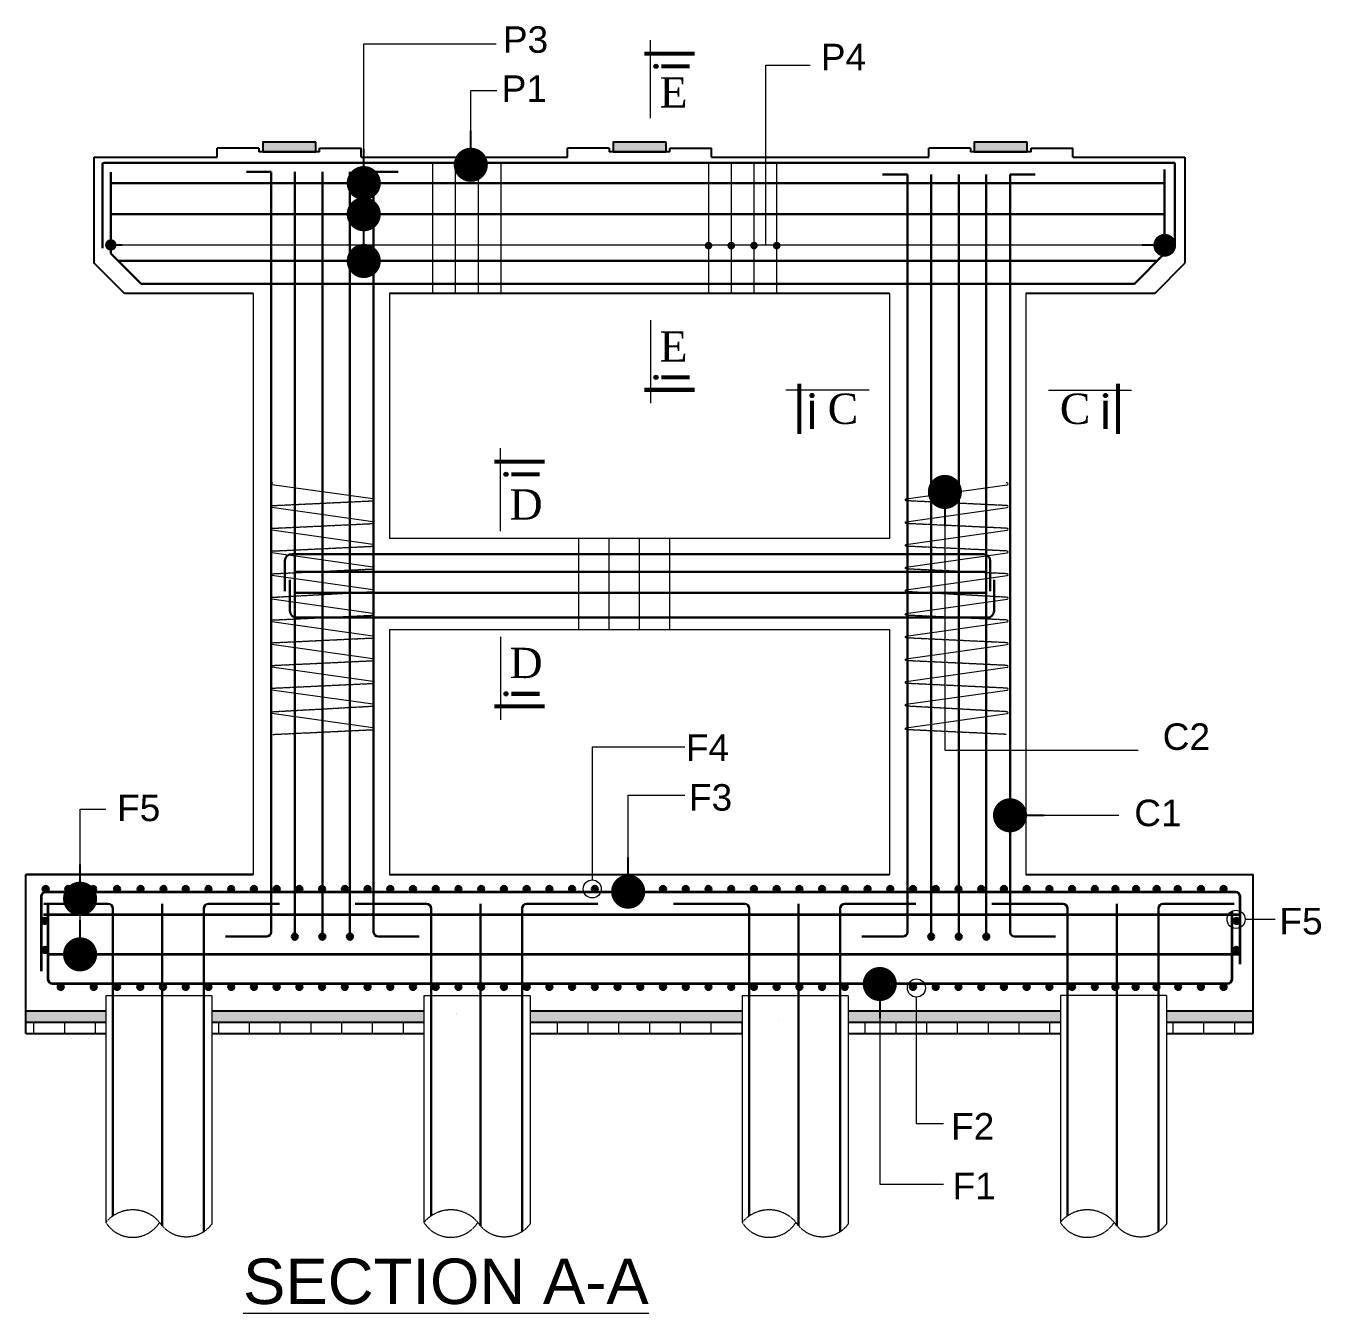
# Model space of a CAD drawing. Header units: millimetres. Extents: x -571543 to 35267, y -84886 to 197746.
# Drawn here: x -401170 to -392621, y -51086 to -42588 of the extents above; entities that cross this region are included whole.
import ezdxf

# ---------------------------------------------------------------- set-up
doc = ezdxf.new("R2010")
doc.units = ezdxf.units.MM
doc.linetypes.add('DASHED', pattern=[0.75, 0.5, -0.25])
doc.linetypes.add('HIDDEN', pattern=[9.524999999999999, 6.35, -3.175])
for name, color, linetype, lineweight in [('Ber', 12, 'Continuous', 30), ('Binder', 136, 'Continuous', 15), ('Dimision', 96, 'Continuous', 18), ('hatch', 65, 'Continuous', 15), ('Hatching', 65, 'Continuous', 20), ('Pile', 11, 'Continuous', 15), ('Rod', 12, 'Continuous', 30), ('Rod -2', 5, 'Continuous', 35), ('Text', 7, 'Continuous', 15)]:
    doc.layers.add(name, color=color, linetype=linetype, lineweight=lineweight)
doc.layers.add('Elevation', color=21, linetype='Continuous')
doc.layers.add('Pire Line', color=11, linetype='Continuous')
doc.styles.add('ROMANS', font='arial.ttf', dxfattribs={"height": 200})
doc.styles.get("Standard").update_dxf_attribs({"font": 'times.ttf'})
doc.dimstyles.new('ISO-25', dxfattribs={"dimtxt": 175, "dimasz": 100, "dimexe": 65, "dimexo": 115.625, "dimgap": 40, "dimtad": 1, "dimtoh": 1, "dimdec": 0, "dimtxsty": 'Standard', "dimblk": 'DOT', "dimcen": 300, "dimclrd": 256, "dimclre": 256, "dimclrt": 256, "dimadec": 0, "dimazin": 0, "dimtfac": 1, "dimtdec": 0, "dimtix": 1, "dimtmove": 0, "dimatfit": 3, "dimldrblk": 'DOT', "dimfxl": 75, "dimlwd": -1, "dimarcsym": 0})

# ---------------------------------------------------------------- blocks, each defined once
blk = doc.blocks.new('_Dot')
at = {"color": 0, "linetype": 'ByBlock', "lineweight": -2}
blk.add_line((-0.5, 0), (-1, 0), dxfattribs=at)
at = {"color": 0, "linetype": 'ByBlock', "const_width": 0.5}
blk.add_lwpolyline([(-0.25, 0, 1), (0.25, 0, 1)], format="xyb", close=True, dxfattribs=at)

msp = doc.modelspace()

# ---------------------------------------------------------------- hatches: boundary and pattern name
at = {"layer": 'hatch'}
h = msp.add_hatch(dxfattribs=at)
h.set_pattern_fill('AR-B88', color=256)
h.set_pattern_definition([(0, (0, -120807.8223927749), (0, 203.2), []), (90, (0, -120807.8223927749), (-101.6, 203.2), [203.2, -203.2])])
h.paths.add_polyline_path([(-400642.4254218772, -49165.93226750015), (-401169.7479471174, -49165.93226750015), (-401169.7479471174, -49240.93226750015), (-400642.4254218772, -49240.93226750015)])
h.paths.add_polyline_path([(-398542.4254218772, -49165.93226750015), (-399942.4254218772, -49165.93226750015), (-399942.4254218772, -49240.93226750015), (-398542.4254218772, -49240.93226750015)])
h.paths.add_polyline_path([(-396442.4254218772, -49165.93226750015), (-397842.4254218772, -49165.93226750015), (-397842.4254218772, -49240.93226750015), (-396442.4254218772, -49240.93226750015)])
h.paths.add_polyline_path([(-394342.4254218772, -49165.93226750015), (-395295.0424144141, -49165.93226750015), (-395295.0424144141, -49240.93226750015), (-394342.4254218772, -49240.93226750015)])
h.paths.add_polyline_path([(-395295.0424144141, -49165.93226750015), (-395742.4254218772, -49165.93226750015), (-395742.4254218772, -49240.93226750015), (-395295.0424144141, -49240.93226750015)])
h.paths.add_polyline_path([(-393069.7479471174, -49165.93226750015), (-393642.4254218772, -49165.93226750015), (-393642.4254218772, -49240.93226750015), (-393069.7479471174, -49240.93226750015)])
at = {"layer": 'Pile', "ltscale": 0.1}
h = msp.add_hatch(dxfattribs=at)
h.set_pattern_fill('AR-CONC', color=256, style=0)
h.set_pattern_definition([(49.99999999999999, (0, -120807.8223927749), (182.184668996004, -15.93908553890309), [19.05, -209.55]), (355, (0, -120807.8223927749), (-35.24342142496934, 191.0568452390351), [15.24, -167.64058417]), (100.4514447, (15.182007, -120809.1506462749), (146.9412470903533, 175.1177519121951), [16.19000879999999, -178.0902445999999]), (46.18420000000001, (0, -120757.0223927749), (271.0790408921299, -42.04232793272715), [28.575, -314.325]), (96.63555760999994, (22.5899, -120760.5258927749), (237.404134051503, 247.4261245977215), [24.28502314, -267.13560816]), (351.1841511700001, (0, -120757.0223927749), (237.404134064977, 247.4261245855326), [22.85996707, -251.45973192]), (21, (25.4, -120769.7223927749), (151.6143912691325, -102.2651981870876), [19.05, -209.55]), (326.0000000000001, (25.4, -120769.7223927749), (61.80202834764707, 184.1879661223193), [15.24, -167.64]), (71.45144499999999, (38.0345326, -120778.2444926749), (213.4164192787161, 81.92276888590524), [16.1900088, -178.0899376]), (37.50000000000001, (0, -120807.8223927749), (3.088603250591817, 84.55503887315311), [0, -165.608, 0, -170.18, 0, -168.275]), (7.499999999999999, (0, -120807.8223927749), (66.81966251030575, 100.1805748181195), [0, -97.02799999999999, 0, -161.798, 0, -64.135]), (327.5, (-56.642, -120807.8223927749), (135.5905951668714, -5.728743992673444), [0, -63.5, 0, -198.12, 0, -262.89]), (317.5, (-82.042, -120807.8223927749), (148.129181386018, 25.42649103333303), [0, -82.55, 0, -131.572, 0, -186.69])])
h.paths.add_polyline_path([(-400642.4254218772, -49090.93226750015), (-401169.7479471174, -49090.93226750015), (-401169.7479471174, -49165.93226750015), (-400642.4254218772, -49165.93226750015)])
h.paths.add_polyline_path([(-398542.4254218772, -49090.93226750015), (-399942.4254218772, -49090.93226750015), (-399942.4254218772, -49165.93226750015), (-398542.4254218772, -49165.93226750015)])
h.paths.add_polyline_path([(-396442.4254218772, -49090.93226750015), (-397842.4254218772, -49090.93226750015), (-397842.4254218772, -49165.93226750015), (-396442.4254218772, -49165.93226750015)])
h.paths.add_polyline_path([(-394342.4254218772, -49090.93226750015), (-395295.0424144141, -49090.93226750015), (-395295.0424144141, -49165.93226750015), (-394342.4254218772, -49165.93226750015)])
h.paths.add_polyline_path([(-395295.0424144141, -49090.93226750015), (-395742.4254218772, -49090.93226750015), (-395742.4254218772, -49165.93226750015), (-395295.0424144141, -49165.93226750015)])
h.paths.add_polyline_path([(-393069.7479471174, -49090.93226750015), (-393642.4254218772, -49090.93226750015), (-393642.4254218772, -49165.93226750015), (-393069.7479471174, -49165.93226750015)])
at = {"layer": 'Pire Line', "ltscale": 3}
h = msp.add_hatch(color=256, dxfattribs=at)
h.paths.add_polyline_path([(-399256.7787796869, -43354.93226750015), (-399431.7787796868, -43354.93226750015), (-399431.7787796869, -43419.93226750015), (-399256.7787796869, -43419.93226750015)])
h.paths.add_polyline_path([(-399431.7787796869, -43354.93226750015), (-399606.7787796868, -43354.93226750015), (-399606.7787796868, -43419.93226750015), (-399431.7787796869, -43419.93226750015)])
h = msp.add_hatch(color=256, dxfattribs=at)
h.paths.add_polyline_path([(-396944.7479471174, -43354.93226750015), (-397119.7479471174, -43354.93226750015), (-397119.7479471174, -43419.93226750015), (-396944.7479471174, -43419.93226750015)])
h.paths.add_polyline_path([(-397119.7479471174, -43354.93226750015), (-397294.7479471174, -43354.93226750015), (-397294.7479471174, -43419.93226750015), (-397119.7479471174, -43419.93226750015)])
h = msp.add_hatch(color=256, dxfattribs=at)
h.paths.add_polyline_path([(-394560.8145467767, -43354.93226750015), (-394735.8145467766, -43354.93226750015), (-394735.8145467767, -43419.93226750015), (-394560.8145467767, -43419.93226750015)])
h.paths.add_polyline_path([(-394735.8145467767, -43354.93226750015), (-394910.8145467766, -43354.93226750015), (-394910.8145467766, -43419.93226750015), (-394735.8145467767, -43419.93226750015)])
at = {"layer": 'Rod', "ltscale": 5}
for points in [[(-401059.4005709228, -48285.93226750015, 1), (-401019.4005709228, -48285.93226750015, 1)], [(-400910.911243253, -48285.93226750015, 1), (-400870.911243253, -48285.93226750015, 1)], [(-400745.5927742618, -48285.93226750015, 1), (-400705.5927742618, -48285.93226750015, 1)], [(-400587.6977953261, -48285.93226750015, 1), (-400547.6977953261, -48285.93226750015, 1)], [(-400432.9929628749, -48285.93226750015, 1), (-400392.9929628749, -48285.93226750015, 1)], [(-400281.4782769081, -48285.93226750015, 1), (-400241.4782769081, -48285.93226750015, 1)], [(-400134.7479470659, -48285.93226750015, 1), (-400094.7479470659, -48285.93226750015, 1)], [(-399984.7479470659, -48285.93226750015, 1), (-399944.7479470659, -48285.93226750015, 1)], [(-399834.7479470659, -48285.93226750015, 1), (-399794.7479470659, -48285.93226750015, 1)], [(-399684.7479470659, -48285.93226750015, 1), (-399644.7479470659, -48285.93226750015, 1)], [(-399534.7479470659, -48285.93226750015, 1), (-399494.7479470659, -48285.93226750015, 1)], [(-399384.7479470659, -48285.93226750015, 1), (-399344.7479470659, -48285.93226750015, 1)], [(-399234.7479470659, -48285.93226750015, 1), (-399194.7479470659, -48285.93226750015, 1)], [(-399084.7479470659, -48285.93226750015, 1), (-399044.7479470659, -48285.93226750015, 1)], [(-398934.7479470659, -48285.93226750015, 1), (-398894.7479470659, -48285.93226750015, 1)], [(-398784.7479470659, -48285.93226750015, 1), (-398744.7479470659, -48285.93226750015, 1)], [(-398634.7479470659, -48285.93226750015, 1), (-398594.7479470659, -48285.93226750015, 1)], [(-398484.7479470659, -48285.93226750015, 1), (-398444.7479470659, -48285.93226750015, 1)], [(-398334.7479470659, -48285.93226750015, 1), (-398294.7479470659, -48285.93226750015, 1)], [(-398184.7479470659, -48285.93226750015, 1), (-398144.7479470659, -48285.93226750015, 1)], [(-398034.7479470659, -48285.93226750015, 1), (-397994.7479470659, -48285.93226750015, 1)], [(-397884.7479470659, -48285.93226750015, 1), (-397844.7479470659, -48285.93226750015, 1)], [(-397734.7479470659, -48285.93226750015, 1), (-397694.7479470659, -48285.93226750015, 1)], [(-397584.7479470659, -48285.93226750015, 1), (-397544.7479470659, -48285.93226750015, 1)], [(-397434.7479470659, -48285.93226750015, 1), (-397394.7479470659, -48285.93226750015, 1)], [(-397284.7479470659, -48285.93226750015, 1), (-397244.7479470659, -48285.93226750015, 1)], [(-397134.7479470659, -48285.93226750015, 1), (-397094.7479470659, -48285.93226750015, 1)], [(-396984.7479470659, -48285.93226750015, 1), (-396944.7479470659, -48285.93226750015, 1)], [(-396834.7479470659, -48285.93226750015, 1), (-396794.7479470659, -48285.93226750015, 1)], [(-396684.7479470659, -48285.93226750015, 1), (-396644.7479470659, -48285.93226750015, 1)], [(-396534.7479470659, -48285.93226750015, 1), (-396494.7479470659, -48285.93226750015, 1)], [(-396384.7479470659, -48285.93226750015, 1), (-396344.7479470659, -48285.93226750015, 1)], [(-396234.7479470659, -48285.93226750015, 1), (-396194.7479470659, -48285.93226750015, 1)], [(-396084.7479470659, -48285.93226750015, 1), (-396044.7479470659, -48285.93226750015, 1)], [(-395934.7479470659, -48285.93226750015, 1), (-395894.7479470659, -48285.93226750015, 1)], [(-395784.7479470659, -48285.93226750015, 1), (-395744.7479470659, -48285.93226750015, 1)], [(-395634.7479470659, -48285.93226750015, 1), (-395594.7479470659, -48285.93226750015, 1)], [(-395484.7479470659, -48285.93226750015, 1), (-395444.7479470659, -48285.93226750015, 1)], [(-395334.7479470659, -48285.93226750015, 1), (-395294.7479470659, -48285.93226750015, 1)], [(-395184.7479470659, -48285.93226750015, 1), (-395144.7479470659, -48285.93226750015, 1)], [(-395034.7479470659, -48285.93226750015, 1), (-394994.7479470659, -48285.93226750015, 1)], [(-394884.7479470659, -48285.93226750015, 1), (-394844.7479470659, -48285.93226750015, 1)], [(-394734.7479470659, -48285.93226750015, 1), (-394694.7479470659, -48285.93226750015, 1)], [(-394584.7479470659, -48285.93226750015, 1), (-394544.7479470659, -48285.93226750015, 1)], [(-394434.7479470659, -48285.93226750015, 1), (-394394.7479470659, -48285.93226750015, 1)], [(-394284.7479470659, -48285.93226750015, 1), (-394244.7479470659, -48285.93226750015, 1)], [(-394134.7479470659, -48285.93226750015, 1), (-394094.7479470659, -48285.93226750015, 1)], [(-393998.6962116764, -48285.93226750015, 1), (-393958.6962116764, -48285.93226750015, 1)], [(-393862.5899159574, -48285.93226750015, 1), (-393822.5899159574, -48285.93226750015, 1)], [(-393726.9128305261, -48285.93226750015, 1), (-393686.9128305261, -48285.93226750015, 1)], [(-393587.3331268048, -48285.93226750015, 1), (-393547.3331268048, -48285.93226750015, 1)], [(-393434.7479470659, -48285.93226750015, 1), (-393394.7479470659, -48285.93226750015, 1)], [(-393284.7479470659, -48285.93226750015, 1), (-393244.7479470659, -48285.93226750015, 1)], [(-401025.2780351926, -48497.41016099189, -1), (-401065.2780351926, -48497.41016099189, -1)], [(-393200.0653795362, -48497.41016099189, 1), (-393160.0653795362, -48497.41016099189, 1)], [(-399414.9377908985, -48600.94549090258, -1), (-399374.9377908985, -48600.94549090258, -1)], [(-399233.1547159122, -48600.94549090258, -1), (-399193.1547159122, -48600.94549090258, -1)], [(-399193.1547159122, -48600.94549090258, 1), (-399233.1547159122, -48600.94549090258, 1)], [(-399011.3716409259, -48600.94549090258, 1), (-399051.3716409259, -48600.94549090258, 1)], [(-395214.9377908985, -48600.94549090258, -1), (-395174.9377908985, -48600.94549090258, -1)], [(-395033.1547159122, -48600.94549090258, -1), (-394993.1547159122, -48600.94549090258, -1)], [(-394993.1547159122, -48600.94549090258, 1), (-395033.1547159122, -48600.94549090258, 1)], [(-394811.3716409259, -48600.94549090258, 1), (-394851.3716409259, -48600.94549090258, 1)], [(-401023.7098501861, -48688.52334650204, -1), (-401063.7098501861, -48688.52334650204, -1)], [(-393201.6335645427, -48688.52334650204, 1), (-393161.6335645427, -48688.52334650204, 1)], [(-400959.7479470144, -48932.68615374219, -1), (-400919.7479470144, -48932.68615374219, -1)], [(-400742.165492308, -48932.68615374219, -1), (-400702.165492308, -48932.68615374219, -1)], [(-400587.8760525096, -48932.68615374219, -1), (-400547.8760525096, -48932.68615374219, -1)], [(-400435.2101848254, -48932.68615374219, -1), (-400395.2101848254, -48932.68615374219, -1)], [(-400284.7479470659, -48932.68615374219, -1), (-400244.7479470659, -48932.68615374219, -1)], [(-400134.7479470659, -48932.68615374219, -1), (-400094.7479470659, -48932.68615374219, -1)], [(-399984.7479470659, -48932.68615374219, -1), (-399944.7479470659, -48932.68615374219, -1)], [(-399834.7479470659, -48932.68615374219, -1), (-399794.7479470659, -48932.68615374219, -1)], [(-399684.7479470659, -48932.68615374219, -1), (-399644.7479470659, -48932.68615374219, -1)], [(-399534.7479470659, -48932.68615374219, -1), (-399494.7479470659, -48932.68615374219, -1)], [(-399384.7479470659, -48932.68615374219, -1), (-399344.7479470659, -48932.68615374219, -1)], [(-399234.7479470659, -48932.68615374219, -1), (-399194.7479470659, -48932.68615374219, -1)], [(-399084.7479470659, -48932.68615374219, -1), (-399044.7479470659, -48932.68615374219, -1)], [(-398934.7479470659, -48932.68615374219, -1), (-398894.7479470659, -48932.68615374219, -1)], [(-398784.7479470659, -48932.68615374219, -1), (-398744.7479470659, -48932.68615374219, -1)], [(-398634.7479470659, -48932.68615374219, -1), (-398594.7479470659, -48932.68615374219, -1)], [(-398484.7479470659, -48932.68615374219, -1), (-398444.7479470659, -48932.68615374219, -1)], [(-398334.7479470659, -48932.68615374219, -1), (-398294.7479470659, -48932.68615374219, -1)], [(-398184.7479470659, -48932.68615374219, -1), (-398144.7479470659, -48932.68615374219, -1)], [(-398034.7479470659, -48932.68615374219, -1), (-397994.7479470659, -48932.68615374219, -1)], [(-397884.7479470659, -48932.68615374219, -1), (-397844.7479470659, -48932.68615374219, -1)], [(-397734.7479470659, -48932.68615374219, -1), (-397694.7479470659, -48932.68615374219, -1)], [(-397584.7479470659, -48932.68615374219, -1), (-397544.7479470659, -48932.68615374219, -1)], [(-397434.7479470659, -48932.68615374219, -1), (-397394.7479470659, -48932.68615374219, -1)], [(-397284.7479470659, -48932.68615374219, -1), (-397244.7479470659, -48932.68615374219, -1)], [(-397134.7479470659, -48932.68615374219, -1), (-397094.7479470659, -48932.68615374219, -1)], [(-396984.7479470659, -48932.68615374219, -1), (-396944.7479470659, -48932.68615374219, -1)], [(-396834.7479470659, -48932.68615374219, -1), (-396794.7479470659, -48932.68615374219, -1)], [(-396684.7479470659, -48932.68615374219, -1), (-396644.7479470659, -48932.68615374219, -1)], [(-396534.7479470659, -48932.68615374219, -1), (-396494.7479470659, -48932.68615374219, -1)], [(-396384.7479470659, -48932.68615374219, -1), (-396344.7479470659, -48932.68615374219, -1)], [(-396234.7479470659, -48932.68615374219, -1), (-396194.7479470659, -48932.68615374219, -1)], [(-396084.7479470659, -48932.68615374219, -1), (-396044.7479470659, -48932.68615374219, -1)], [(-395934.7479470659, -48932.68615374219, -1), (-395894.7479470659, -48932.68615374219, -1)], [(-395784.7479470659, -48932.68615374219, -1), (-395744.7479470659, -48932.68615374219, -1)], [(-395634.7479470659, -48932.68615374219, -1), (-395594.7479470659, -48932.68615374219, -1)], [(-395484.7479470659, -48932.68615374219, -1), (-395444.7479470659, -48932.68615374219, -1)], [(-395334.7479470659, -48932.68615374219, -1), (-395294.7479470659, -48932.68615374219, -1)], [(-395184.7479470659, -48932.68615374219, -1), (-395144.7479470659, -48932.68615374219, -1)], [(-395034.7479470659, -48932.68615374219, -1), (-394994.7479470659, -48932.68615374219, -1)], [(-394884.7479470659, -48932.68615374219, -1), (-394844.7479470659, -48932.68615374219, -1)], [(-394734.7479470659, -48932.68615374219, -1), (-394694.7479470659, -48932.68615374219, -1)], [(-394584.7479470659, -48932.68615374219, -1), (-394544.7479470659, -48932.68615374219, -1)], [(-394434.7479470659, -48932.68615374219, -1), (-394394.7479470659, -48932.68615374219, -1)], [(-394284.7479470659, -48932.68615374219, -1), (-394244.7479470659, -48932.68615374219, -1)], [(-394134.7479470659, -48932.68615374219, -1), (-394094.7479470659, -48932.68615374219, -1)], [(-393998.6962116764, -48932.68615374219, -1), (-393958.6962116764, -48932.68615374219, -1)], [(-393865.3249440885, -48932.68615374219, -1), (-393825.3249440885, -48932.68615374219, -1)], [(-393727.750524649, -48932.68615374219, -1), (-393687.750524649, -48932.68615374219, -1)], [(-393584.7164121736, -48932.68615374219, -1), (-393544.7164121736, -48932.68615374219, -1)], [(-393434.7479470659, -48932.68615374219, -1), (-393394.7479470659, -48932.68615374219, -1)], [(-393284.7479470659, -48932.68615374219, -1), (-393244.7479470659, -48932.68615374219, -1)]]:
    msp.add_hatch(color=256, dxfattribs=at).paths.add_polyline_path(points)
at = {"layer": 'Text'}
for points in [[(-396997.5931009104, -42854.66055984815, 1), (-397024.4933172103, -42854.66055984815, 1)], [(-396997.5931009104, -44908.27544185999, -1), (-397024.4933172103, -44908.27544185999, -1)], [(-395981.8087297511, -45041.57757901208, -1), (-395981.8087297511, -45014.67736271222, -1)], [(-394044.5007020734, -45041.57757901208, 1), (-394044.5007020734, -45014.67736271222, 1)], [(-397987.4764010656, -45548.21340497254, 1), (-398014.3766173655, -45548.21340497254, 1)], [(-397987.4764010656, -46997.65113002775, -1), (-398014.3766173655, -46997.65113002775, -1)]]:
    msp.add_hatch(color=256, dxfattribs=at).paths.add_polyline_path(points)

# ---------------------------------------------------------------- linework, layer by layer
at = {"layer": 'Ber', "ltscale": 0.02}
for p, q in [((-393586.8882535598, -43491.71060159901), (-393586.8882535598, -44023.9831040969)), ((-400609.3764123267, -44091.75751110568), (-400609.3764123267, -43553.29268247873)), ((-393654.0104544784, -44091.75751110568), (-393654.0104544784, -43536.8276195025)), ((-393654.0104544784, -43625.82887009328), (-400609.3764123267, -43625.82887009328)), ((-393654.0104544784, -43831.61455258244), (-400609.3764123267, -43831.61455258244)), ((-400409.3764123267, -44291.75751110568), (-400609.3764123267, -44091.75751110568)), ((-393854.0104544784, -44291.75751110568), (-393654.0104544784, -44091.75751110568)), ((-393702.546019689, -44140.29307631619), (-400560.8408471161, -44140.29307631619)), ((-393854.0104544784, -44291.75751110568), (-400409.3764123267, -44291.75751110568)), ((-399460.1938864924, -46120.50738101098), (-399460.1938864922, -46320.85645116417)), ((-394849.9641367733, -46075.50738101098), (-399415.1938864924, -46075.50738101098)), ((-394804.9641367733, -46120.50738101098), (-394804.9641367733, -46320.85645116417)), ((-399428.0315971528, -46245.61394362879), (-399428.0315971529, -46449.90737252281)), ((-394831.3716409259, -46192.64523244166), (-399394.9377908985, -46192.64523244166)), ((-394779.1274629996, -46245.61394362879), (-394779.1274629998, -46449.90737252292)), ((-394831.3716409259, -46331.67427094089), (-399394.9377908985, -46331.67427094089)), ((-394824.1274629998, -46494.90737252281), (-399383.0315971529, -46494.90737252281))]:
    msp.add_line(p, q, dxfattribs=at)
msp.add_lwpolyline([(-400665.0410747202, -44056.42821045412), (-400665.0410747202, -43502.71060159901, -0.414213562373095), (-400654.0410747202, -43491.71060159901), (-393586.8882535598, -43491.71060159901)], format="xyb", dxfattribs=at)
for centre, start, end in [((-399415.1938864924, -46120.50738101098), 90, 180), ((-394849.9641367733, -46120.50738101098), 0, 90), ((-399383.0315971529, -46449.90737252281), 180, 270), ((-394824.1274629998, -46449.90737252281), 270, 0)]:
    msp.add_arc(centre, 45, start, end, dxfattribs=at)
at = {"layer": 'Binder', "ltscale": 5}
for p, q in [((-398485.9058354987, -43491.71060159901), (-398485.9058354988, -44354.93226750015)), ((-398335.9058354986, -43491.71060159901), (-398335.9058354988, -44354.93226750015)), ((-398185.9058354987, -43491.71060159901), (-398185.9058354988, -44354.93226750015)), ((-398035.9058354987, -43491.71060159901), (-398035.9058354988, -44354.93226750015)), ((-396665.4954105711, -43491.71060159901), (-396665.4954105712, -44354.93226750015)), ((-396515.495410571, -43491.71060159901), (-396515.4954105712, -44354.93226750015)), ((-396365.4954105711, -43491.71060159901), (-396365.4954105712, -44354.93226750015)), ((-396215.4954105711, -43491.71060159901), (-396215.4954105712, -44354.93226750015)), ((-397521.9823515217, -45972.93226750015), (-397521.9823515217, -46572.93226750015)), ((-397321.9823515217, -45972.93226750015), (-397321.9823515217, -46572.93226750015)), ((-397121.9823515217, -45972.93226750015), (-397121.9823515217, -46572.93226750015)), ((-396921.9823515217, -45972.93226750015), (-396921.9823515217, -46572.93226750015))]:
    msp.add_line(p, q, dxfattribs=at)
for points in [[(-398886.5340867196, -45723.81070355541), (-398880.0067238578, -45723.32023852604, 0.9156498921103555), (-398880.0067238578, -45711.36668032577), (-399546.3027079666, -45617.28748336976, -0.9156498921103531), (-399546.3027079666, -45605.33392516937), (-399539.7753451049, -45604.80044380209)], [(-395352.9618075153, -45723.81070355541), (-395359.4891703771, -45723.32023852604, -0.9156498921103555), (-395359.4891703771, -45711.36668032577), (-394693.1931862682, -45617.28748336976, 0.9156498921103531), (-394693.1931862682, -45605.33392516937), (-394699.72054913, -45604.80044380209)], [(-398886.5340867196, -45873.81070060161), (-398880.0067238578, -45873.32023852604, 0.9156498921103555), (-398880.0067238578, -45861.36668032577), (-399546.3027079666, -45767.28748249233, -0.9156498921103506), (-399546.3027079666, -45755.33392429206), (-399539.7753451049, -45754.84345926269)], [(-395352.9618075153, -45873.81070060161), (-395359.4891703771, -45873.32023852604, -0.9156498921103555), (-395359.4891703771, -45861.36668032577), (-394693.1931862682, -45767.28748249233, 0.9156498921103506), (-394693.1931862682, -45755.33392429206), (-394699.72054913, -45754.84345926269)], [(-398886.5340867196, -46023.81074254209), (-398880.0453363776, -46023.32351709198, 0.9216043377543198), (-398880.0453363815, -46011.363396172), (-399546.3027079667, -45917.28748018626, -0.9156498921103555), (-399546.3027079667, -45905.33392198588), (-399539.7753451049, -45904.84345695149)], [(-395352.9618075153, -46023.81074254209), (-395359.4505578573, -46023.32351709198, -0.9216043377543198), (-395359.4505578534, -46011.363396172), (-394693.1931862682, -45917.28748018626, 0.9156498921103555), (-394693.1931862682, -45905.33392198588), (-394699.7205491299, -45904.84345695149)], [(-398886.5340867196, -46173.81070092291), (-398880.0067238578, -46173.32023589354, 0.9156498921103555), (-398880.0067238578, -46161.36667769327), (-399546.3027079667, -46067.28748073726, -0.9156498921103531), (-399546.3027079667, -46055.33392253687), (-399539.7753451049, -46054.80044116959)], [(-395352.9618075153, -46173.81070092291), (-395359.4891703771, -46173.32023589354, -0.9156498921103555), (-395359.4891703771, -46161.36667769327), (-394693.1931862682, -46067.28748073726, 0.9156498921103531), (-394693.1931862682, -46055.33392253687), (-394699.7205491299, -46054.80044116959)], [(-398886.5340867196, -46323.81069796911), (-398880.0067238578, -46323.32023589354, 0.9156498921103555), (-398880.0067238578, -46311.36667769327), (-399546.3027079667, -46217.28747985984, -0.9156498921103506), (-399546.3027079667, -46205.33392165956), (-399539.7753451049, -46204.84345663019)], [(-395352.9618075153, -46323.81069796911), (-395359.4891703771, -46323.32023589354, -0.9156498921103555), (-395359.4891703771, -46311.36667769327), (-394693.1931862682, -46217.28747985984, 0.9156498921103506), (-394693.1931862682, -46205.33392165956), (-394699.7205491299, -46204.84345663019)], [(-398886.5340867196, -46479.29718209739), (-398880.0067238578, -46478.80671706802, 0.9156498921103555), (-398880.0067238578, -46466.85315886774), (-399546.3027079667, -46372.77396191173, -0.9156498921103531), (-399546.3027079667, -46360.82040371135), (-399539.7753451049, -46360.28692234406)], [(-395352.9618075153, -46479.29718209739), (-395359.4891703771, -46478.80671706802, -0.9156498921103555), (-395359.4891703771, -46466.85315886774), (-394693.1931862682, -46372.77396191173, 0.9156498921103531), (-394693.1931862682, -46360.82040371135), (-394699.7205491299, -46360.28692234406)], [(-398886.5340867196, -46629.29717914358), (-398880.0067238578, -46628.80671706802, 0.9156498921103555), (-398880.0067238578, -46616.85315886774), (-399546.3027079666, -46522.77396103431, -0.9156498921103506), (-399546.3027079666, -46510.82040283404), (-399539.7753451049, -46510.32993780466)], [(-395352.9618075153, -46629.29717914358), (-395359.4891703771, -46628.80671706802, -0.9156498921103555), (-395359.4891703771, -46616.85315886774), (-394693.1931862682, -46522.77396103431, 0.9156498921103506), (-394693.1931862682, -46510.82040283404), (-394699.7205491299, -46510.32993780466)], [(-398886.5340867196, -46779.29722108407), (-398880.0453363775, -46778.80999563396, 0.9216043377543198), (-398880.0453363815, -46766.84987471398), (-399546.3027079666, -46672.77395872824, -0.9156498921103555), (-399546.3027079666, -46660.82040052785), (-399539.7753451049, -46660.32993549347)], [(-395352.9618075153, -46779.29722108407), (-395359.4505578573, -46778.80999563396, -0.9216043377543198), (-395359.4505578534, -46766.84987471398), (-394693.1931862682, -46672.77395872824, 0.9156498921103555), (-394693.1931862682, -46660.82040052785), (-394699.72054913, -46660.32993549347)], [(-398886.5340867196, -46929.29717946489), (-398880.0067238578, -46928.80671443552, 0.9156498921103555), (-398880.0067238578, -46916.85315623524), (-399546.3027079666, -46822.77395927923, -0.9156498921103531), (-399546.3027079666, -46810.82040107885), (-399539.7753451049, -46810.28691971157)], [(-395352.9618075153, -46929.29717946489), (-395359.4891703771, -46928.80671443552, -0.9156498921103555), (-395359.4891703771, -46916.85315623524), (-394693.1931862682, -46822.77395927923, 0.9156498921103531), (-394693.1931862682, -46810.82040107885), (-394699.72054913, -46810.28691971157)], [(-398886.5340867196, -47079.29717651109), (-398880.0067238578, -47078.80671443552, 0.9156498921103555), (-398880.0067238578, -47066.85315623524), (-399546.3027079666, -46972.77395840181, -0.9156498921103506), (-399546.3027079666, -46960.82040020154), (-399539.7753451049, -46960.32993517217)], [(-395352.9618075153, -47079.29717651109), (-395359.4891703771, -47078.80671443552, -0.9156498921103555), (-395359.4891703771, -47066.85315623524), (-394693.1931862682, -46972.77395840181, 0.9156498921103506), (-394693.1931862682, -46960.82040020154), (-394699.72054913, -46960.32993517217)], [(-398886.5340867196, -47234.78366063937), (-398880.0067238578, -47234.29319560999, 0.9156498921103555), (-398880.0067238578, -47222.33963740972), (-399546.3027079666, -47128.26044045371, -0.9156498921103531), (-399546.3027079666, -47116.30688225332), (-399539.7753451049, -47115.77340088604)], [(-395352.9618075153, -47234.78366063937), (-395359.4891703771, -47234.29319560999, -0.9156498921103555), (-395359.4891703771, -47222.33963740972), (-394693.1931862682, -47128.26044045371, 0.9156498921103531), (-394693.1931862682, -47116.30688225332), (-394699.72054913, -47115.77340088604)]]:
    msp.add_lwpolyline(points, format="xyb", dxfattribs=at)
at = {"layer": 'Binder', "linetype": 'HIDDEN', "ltscale": 0.07}
for points in [[(-399539.7753451049, -45754.84345926269), (-398886.5340867196, -45723.81070355541)], [(-394699.72054913, -45754.84345926269), (-395352.9618075153, -45723.81070355541)], [(-399539.7753451049, -45904.84345695149), (-398886.5340867196, -45873.81070060161)], [(-394699.7205491299, -45904.84345695149), (-395352.9618075153, -45873.81070060161)], [(-399539.7753451049, -46054.80044116959), (-398886.5340867196, -46023.81074254209)], [(-394699.7205491299, -46054.80044116959), (-395352.9618075153, -46023.81074254209)], [(-399539.7753451049, -46204.84345663019), (-398886.5340867196, -46173.81070092291)], [(-394699.7205491299, -46204.84345663019), (-395352.9618075153, -46173.81070092291)], [(-399539.7753451049, -46360.28692234406), (-398886.5340867199, -46323.81069796911)], [(-394699.7205491299, -46360.28692234406), (-395352.9618075149, -46323.81069796911)], [(-399539.7753451049, -46510.32993780466), (-398886.5340867196, -46479.29718209739)], [(-394699.7205491299, -46510.32993780466), (-395352.9618075153, -46479.29718209739)], [(-399539.7753451049, -46660.32993549347), (-398886.5340867196, -46629.29717914358)], [(-394699.72054913, -46660.32993549347), (-395352.9618075153, -46629.29717914358)], [(-399539.7753451049, -46810.28691971157), (-398886.5340867196, -46779.29722108407)], [(-394699.72054913, -46810.28691971157), (-395352.9618075153, -46779.29722108407)], [(-399539.7753451049, -46960.32993517217), (-398886.5340867196, -46929.29717946489)], [(-394699.72054913, -46960.32993517217), (-395352.9618075153, -46929.29717946489)], [(-399539.7753451049, -47115.77340088604), (-398886.5340867199, -47079.29717651109)], [(-394699.72054913, -47115.77340088604), (-395352.9618075149, -47079.29717651109)], [(-399539.7753451049, -47265.81641634664), (-398886.5340867196, -47234.78366063937)], [(-394699.72054913, -47265.81641634664), (-395352.9618075153, -47234.78366063937)]]:
    msp.add_lwpolyline(points, dxfattribs=at)
at = {"layer": 'Dimision', "ltscale": 5}
msp.add_line((-393122.8902641094, -48486.41013338551), (-392924.9551243231, -48486.41013338551), dxfattribs=at)
for points in [[(-396287.1823359541, -44035.66502898786), (-396287.1780500829, -42846.50862230832), (-395992.9593092195, -42846.50862230832)], [(-395295.0424144141, -48999.83409307798), (-395295.0424144141, -49833.61316823884), (-395112.8289671761, -49833.61316823884)]]:
    msp.add_lwpolyline(points, dxfattribs=at)
at = {"layer": 'Dimision', "ltscale": 3, "const_width": 25}
for points in [[(-396676.8833320728, -44038.62261840032, 1), (-396651.8833320728, -44038.62261840032, 1)], [(-396526.8833320728, -44038.62261840032, 1), (-396501.8833320728, -44038.62261840032, 1)], [(-396376.8833320728, -44038.62261840032, 1), (-396351.8833320728, -44038.62261840032, 1)], [(-396226.8833320728, -44038.74515363347, 1), (-396201.8833320728, -44038.74515363347, 1)]]:
    msp.add_lwpolyline(points, format="xyb", close=True, dxfattribs=at)
at = {"layer": 'Dimision', "ltscale": 10}
msp.add_lwpolyline([(-397430.3654790642, -48226.12676602154), (-397430.3654790642, -47347.27835716069), (-396820.7916287847, -47347.27835716069)], dxfattribs=at)
at = {"layer": 'Dimision', "ltscale": 5}
for centre in [(-397432.0219162448, -48285.93226750015), (-393182.695765588, -48486.41013338551), (-395292.3619151639, -48940.03353343921)]:
    msp.add_circle(centre, 59.80550147866597, dxfattribs=at)
at = {"layer": 'Elevation', "ltscale": 10}
msp.add_lwpolyline([(-401017.9029205657, -48190.93226750015), (-400743.9830917181, -48190.93226750015)], dxfattribs=at)
at = {"layer": 'Hatching', "ltscale": 3}
for p, q in [((-399669.7479471174, -44354.93226750015), (-399669.7479471174, -48190.93226750015)), ((-398769.7479471174, -44354.93226750015), (-398769.7479471174, -45972.93226750015)), ((-395469.7479471174, -44354.93226750015), (-395469.7479471174, -45972.93226750015)), ((-394569.7479471174, -44354.93226750026), (-394569.7479471174, -48190.93226750015)), ((-398769.7479471174, -46572.93226750015), (-398769.7479471174, -48190.93226750015)), ((-395469.7479471174, -46572.93226750015), (-395469.7479471174, -48190.93226750015)), ((-398330.550132284, -49117.33090661973), (-398330.550132284, -49117.33090661973)), ((-398326.5005177614, -49107.08407372126), (-398326.5005177614, -49107.08407372126)), ((-396205.0027590378, -49152.86636371474), (-396205.0027590378, -49152.86636371474))]:
    msp.add_line(p, q, dxfattribs=at)
for points in [[(-395469.7479471174, -45972.93226750015), (-398769.7479471174, -45972.93226750015)], [(-398769.7479471174, -46572.93226750015), (-395469.7479471174, -46572.93226750015)]]:
    msp.add_lwpolyline(points, dxfattribs=at)
at = {"layer": 'Pile', "linetype": 'DASHED', "ltscale": 5}
for p, q in [((-400642.4254218772, -48992.05425739434), (-400642.4254218772, -50487.39436251362)), ((-399942.4254218772, -48992.05425739434), (-400642.4254218772, -48992.05425739434)), ((-399942.4254218772, -48992.05425739434), (-399942.4254218772, -50498.74401213316)), ((-398542.4254218772, -48991.53046146204), (-398542.4254218772, -50487.3943625135)), ((-397842.4254218772, -48991.53046146204), (-398542.4254218772, -48991.53046146204)), ((-397842.4254218772, -48991.53046146204), (-397842.4254218772, -50498.74401213316)), ((-396442.4254218772, -48991.53046146204), (-396442.4254218772, -50487.3943625135)), ((-395742.4254218772, -48991.53046146204), (-396442.4254218772, -48991.53046146204)), ((-395742.4254218772, -48991.53046146204), (-395742.4254218772, -50498.74401213316)), ((-394342.4254218772, -48989.00897911825), (-394342.4254218772, -50487.3943625135)), ((-393642.4254218772, -48989.00897911825), (-394342.4254218772, -48989.00897911825)), ((-393642.4254218772, -48989.00897911825), (-393642.4254218772, -50498.74401213316))]:
    msp.add_line(p, q, dxfattribs=at)
for points in [[(-399942.4254218772, -50498.74401213316, -0.5158085981010548), (-400287.3555069324, -50487.39436251292, 0.4659832193282644), (-400642.4254218695, -50487.39436251431, 0.5545194283730979), (-400287.3555069388, -50487.39436251431)], [(-397842.4254218772, -50498.74401213316, -0.5158085981010548), (-398187.3555069324, -50487.3943625128, 0.4659832193282644), (-398542.4254218695, -50487.39436251431, 0.5545194283730979), (-398187.3555069388, -50487.39436251431)], [(-395742.4254218772, -50498.74401213316, -0.5158085981010548), (-396087.3555069324, -50487.3943625128, 0.4659832193282644), (-396442.4254218695, -50487.39436251431, 0.5545194283730979), (-396087.3555069388, -50487.39436251431)], [(-393642.4254218772, -50498.74401213316, -0.5158085981010548), (-393987.3555069324, -50487.3943625128, 0.4659832193282644), (-394342.4254218695, -50487.39436251431, 0.5545194283730979), (-393987.3555069388, -50487.39436251431)]]:
    msp.add_lwpolyline(points, format="xyb", dxfattribs=at)
at = {"layer": 'Pire Line', "ltscale": 5}
for p, q in [((-399631.7787796869, -43394.93226750015), (-399906.7787796868, -43394.93226750015)), ((-399231.7787796869, -43394.93226750015), (-398956.778779687, -43394.93226750015)), ((-397319.7479471174, -43394.93226750015), (-397594.7479471174, -43394.93226750015)), ((-396919.7479471174, -43394.93226750015), (-396644.7479471175, -43394.93226750015)), ((-394935.8145467767, -43394.93226750015), (-395210.8145467766, -43394.93226750015)), ((-394535.8145467767, -43394.93226750015), (-394260.8145467768, -43394.93226750015)), ((-400719.7479471175, -44154.93226750015), (-400719.7479471174, -43454.93226750015)), ((-400719.7479471174, -43454.93226750015), (-399906.7787796868, -43454.93226750015)), ((-398956.778779687, -43454.93226750015), (-397594.7479471174, -43454.93226750015)), ((-394260.8145467771, -43454.93226750003), (-393519.7479471174, -43454.93226750015)), ((-393519.7479471174, -43454.93226750015), (-393519.7479471175, -44154.93226750026)), ((-400519.7479471175, -44354.93226750015), (-400719.7479471175, -44154.93226750015)), ((-393719.7479471175, -44354.93226750026), (-393519.7479471175, -44154.93226750026)), ((-399669.7479471175, -44354.93226750015), (-400519.7479471175, -44354.93226750015)), ((-395469.7479471175, -44354.93226750026), (-398769.7479471174, -44354.93226750015)), ((-393719.7479471175, -44354.93226750026), (-394569.7479471174, -44354.93226750026)), ((-401169.7479471174, -48190.93226750015), (-399669.7479471174, -48190.93226750015)), ((-399669.7479471175, -48190.93226750015), (-401169.7479471174, -48190.93226750015)), ((-401169.7479471174, -49240.93226750015), (-401169.7479471174, -48190.93226750015)), ((-398769.7479471174, -48190.93226750015), (-395469.7479471175, -48190.93226750015)), ((-394569.7479471174, -48190.93226750015), (-393069.7479471174, -48190.93226750015)), ((-393069.7479471174, -49240.93226750016), (-393069.7479471174, -48190.93226750015)), ((-401169.7479471174, -49090.93226750015), (-400642.4254218772, -49090.93226750015)), ((-399942.4254218772, -49090.93226750015), (-398542.4254218772, -49090.93226750015)), ((-397842.4254218772, -49090.93226750015), (-396442.4254218772, -49090.93226750015)), ((-395742.4254218772, -49090.93226750015), (-394342.4254218772, -49090.93226750015)), ((-393642.4254218772, -49090.93226750015), (-393069.7479471174, -49090.93226750015)), ((-401169.7479471174, -49165.93226750015), (-400642.4254218772, -49165.93226750015)), ((-399942.4254218772, -49165.93226750015), (-398542.4254218772, -49165.93226750015)), ((-397842.4254218772, -49165.93226750015), (-396442.4254218772, -49165.93226750015)), ((-395742.4254218772, -49165.93226750015), (-394342.4254218772, -49165.93226750015)), ((-393642.4254218772, -49165.93226750015), (-393069.7479471174, -49165.93226750015)), ((-401169.7479471174, -49240.93226750015), (-400642.4254218772, -49240.93226750015)), ((-399942.4254218772, -49240.93226750015), (-398542.4254218772, -49240.93226750015)), ((-397842.4254218772, -49240.93226750015), (-396442.4254218772, -49240.93226750015)), ((-395742.4254218772, -49240.93226750015), (-394342.4254218772, -49240.93226750015)), ((-393642.4254218772, -49240.93226750015), (-393069.7479471174, -49240.93226750015))]:
    msp.add_line(p, q, dxfattribs=at)
at = {"layer": 'Pire Line', "ltscale": 3}
for p, q in [((-399906.7787796868, -43454.93226750015), (-399906.7787796868, -43394.93226750015)), ((-398956.778779687, -43454.93226750015), (-398956.778779687, -43394.93226750015)), ((-397594.7479471174, -43454.93226750015), (-397594.7479471174, -43394.93226750015)), ((-396644.7479471175, -43454.93226750015), (-396644.7479471175, -43394.93226750015)), ((-395210.8145467766, -43454.93226750015), (-395210.8145467766, -43394.93226750015)), ((-394260.8145467768, -43454.93226750015), (-394260.8145467768, -43394.93226750015)), ((-396644.7479471175, -43454.93226750015), (-395210.8145467766, -43454.93226750015))]:
    msp.add_line(p, q, dxfattribs=at)
at = {"layer": 'Pire Line', "ltscale": 5}
for points in [[(-399631.7787796868, -43394.93226750015), (-399631.7787796868, -43419.93226750015)], [(-399231.7787796869, -43419.93226750015), (-399231.7787796869, -43394.93226750003)], [(-397319.7479471174, -43394.93226750015), (-397319.7479471174, -43419.93226750015)], [(-396919.7479471174, -43419.93226750015), (-396919.7479471174, -43394.93226750003)], [(-394935.8145467766, -43394.93226750015), (-394935.8145467766, -43419.93226750015)], [(-394535.8145467767, -43419.93226750015), (-394535.8145467767, -43394.93226750003)]]:
    msp.add_lwpolyline(points, dxfattribs=at)
at = {"layer": 'Pire Line', "ltscale": 10}
for points in [[(-399231.7787796869, -43419.93226750015), (-399631.7787796868, -43419.93226750015)], [(-396919.7479471174, -43419.93226750015), (-397319.7479471174, -43419.93226750015)], [(-394535.8145467767, -43419.93226750015), (-394935.8145467766, -43419.93226750015)]]:
    msp.add_lwpolyline(points, dxfattribs=at)
at = {"layer": 'Pire Line', "ltscale": 5}
for points in [[(-399256.7787796869, -43354.93226750015), (-399606.7787796868, -43354.93226750015), (-399606.7787796868, -43419.93226750015), (-399256.7787796869, -43419.93226750015)], [(-396944.7479471174, -43354.93226750015), (-397294.7479471174, -43354.93226750015), (-397294.7479471174, -43419.93226750015), (-396944.7479471174, -43419.93226750015)], [(-394560.8145467767, -43354.93226750015), (-394910.8145467766, -43354.93226750015), (-394910.8145467766, -43419.93226750015), (-394560.8145467767, -43419.93226750015)]]:
    msp.add_lwpolyline(points, close=True, dxfattribs=at)
at = {"layer": 'Rod', "ltscale": 0.02}
for p, q in [((-399551.7753451049, -43552.26889056253), (-399713.8296448812, -43552.26889056253)), ((-398874.5340867196, -43552.26889056253), (-398712.4797869432, -43552.26889056253)), ((-395351.7753451049, -43568.61492760241), (-395516.7045473604, -43568.61492760241)), ((-394674.5340867196, -43568.61492760241), (-394509.6048844641, -43568.61492760241))]:
    msp.add_line(p, q, dxfattribs=at)
at = {"layer": 'Rod', "ltscale": 5}
for p, q in [((-400269.7479471174, -48385.23974719638), (-400269.7479471174, -50510.37070868834)), ((-398169.7479471174, -48385.23974719638), (-398169.7479471174, -50510.37070868834)), ((-396069.7479471174, -48385.23974719638), (-396069.7479471174, -50510.37070868834)), ((-393969.7479471174, -48385.23974719638), (-393969.7479471174, -50510.37070868834))]:
    msp.add_line(p, q, dxfattribs=at)
at = {"layer": 'Rod', "ltscale": 0.02}
for points in [[(-399551.7753451049, -43552.26889056253), (-399551.7753451049, -46628.96139376314), (-399551.7753451049, -48570.94549090258, -0.414213562373095), (-399581.7753451049, -48600.94549090258), (-399851.7753451049, -48600.94549090258)], [(-398874.5340867196, -43552.26889056253), (-398874.5340867196, -46628.96139376314), (-398874.5340867196, -48570.94549090258, 0.414213562373095), (-398844.5340867196, -48600.94549090258), (-398574.5340867196, -48600.94549090258)], [(-395351.7753451049, -43568.61492760241), (-395351.7753451049, -46628.96139376314), (-395351.7753451049, -48570.94549090258, -0.414213562373095), (-395381.7753451049, -48600.94549090258), (-395651.7753451049, -48600.94549090258)], [(-394674.5340867196, -43568.61492760241), (-394674.5340867196, -46628.96139376314), (-394674.5340867196, -48570.94549090258, 0.414213562373095), (-394644.5340867196, -48600.94549090258), (-394374.5340867196, -48600.94549090258)]]:
    msp.add_lwpolyline(points, format="xyb", dxfattribs=at)
for points in [[(-399394.9377908985, -43552.26889056253), (-399394.9377908985, -48600.94549090258)], [(-399213.1547159122, -43552.26889056253), (-399213.1547159122, -48600.94549090258)], [(-399213.1547159122, -43552.26889056253), (-399213.1547159122, -48600.94549090258)], [(-399031.3716409259, -43552.26889056253), (-399031.3716409259, -48600.94549090258)], [(-395194.9377908985, -43568.61492760241), (-395194.9377908985, -48600.94549090258)], [(-395013.1547159122, -43568.61492760241), (-395013.1547159122, -48600.94549090258)], [(-395013.1547159122, -43568.61492760241), (-395013.1547159122, -48600.94549090258)], [(-394831.3716409259, -43568.61492760241), (-394831.3716409259, -48600.94549090258)]]:
    msp.add_lwpolyline(points, dxfattribs=at)
at = {"layer": 'Rod', "ltscale": 5}
for points in [[(-401050.3388839483, -48385.23974719649), (-400625.7776328534, -48385.23974719649, -0.414213562373095), (-400595.7776328534, -48415.23974719649), (-400595.7776328535, -50445.14281998057)], [(-399495.3344208528, -48385.23974719649), (-399965.2136332855, -48385.23974719649, 0.414213562373095), (-399995.2136332855, -48415.23974719649), (-399995.2136332854, -50547.78257970902)], [(-398995.656845286, -48385.23974719638), (-398525.7776328534, -48385.23974719638, -0.414213562373095), (-398495.7776328534, -48415.23974719638), (-398495.7776328535, -50445.14281998045)], [(-397395.3344208528, -48385.23974719638), (-397865.2136332855, -48385.23974719638, 0.414213562373095), (-397895.2136332855, -48415.23974719638), (-397895.2136332854, -50547.7825797089)], [(-396895.656845286, -48385.23974719638), (-396425.7776328534, -48385.23974719638, -0.414213562373095), (-396395.7776328534, -48415.23974719638), (-396395.7776328535, -50445.14281998045)], [(-395295.3344208528, -48385.23974719638), (-395765.2136332855, -48385.23974719638, 0.414213562373095), (-395795.2136332855, -48415.23974719638), (-395795.2136332854, -50547.7825797089)], [(-394795.656845286, -48385.23974719638), (-394325.7776328534, -48385.23974719638, -0.414213562373095), (-394295.7776328534, -48415.23974719638), (-394295.7776328535, -50445.14281998045)], [(-393195.3344208528, -48385.23974719638), (-393665.2136332855, -48385.23974719638, 0.414213562373095), (-393695.2136332855, -48415.23974719638), (-393695.2136332854, -50547.7825797089)]]:
    msp.add_lwpolyline(points, format="xyb", dxfattribs=at)
for centre in [(-401039.4005709228, -48285.93226750015), (-400890.911243253, -48285.93226750015), (-400725.5927742618, -48285.93226750015), (-400567.6977953261, -48285.93226750015), (-400412.9929628749, -48285.93226750015), (-400261.4782769081, -48285.93226750015), (-400114.7479470659, -48285.93226750015), (-399964.7479470659, -48285.93226750015), (-399814.7479470659, -48285.93226750015), (-399664.7479470659, -48285.93226750015), (-399514.7479470659, -48285.93226750015), (-399364.7479470659, -48285.93226750015), (-399214.7479470659, -48285.93226750015), (-399064.7479470659, -48285.93226750015), (-398914.7479470659, -48285.93226750015), (-398764.7479470659, -48285.93226750015), (-398614.7479470659, -48285.93226750015), (-398464.7479470659, -48285.93226750015), (-398314.7479470659, -48285.93226750015), (-398164.7479470659, -48285.93226750015), (-398014.7479470659, -48285.93226750015), (-397864.7479470659, -48285.93226750015), (-397714.7479470659, -48285.93226750015), (-397564.7479470659, -48285.93226750015), (-397414.7479470659, -48285.93226750015), (-397264.7479470659, -48285.93226750015), (-397114.7479470659, -48285.93226750015), (-396964.7479470659, -48285.93226750015), (-396814.7479470659, -48285.93226750015), (-396664.7479470659, -48285.93226750015), (-396514.7479470659, -48285.93226750015), (-396364.7479470659, -48285.93226750015), (-396214.7479470659, -48285.93226750015), (-396064.7479470659, -48285.93226750015), (-395914.7479470659, -48285.93226750015), (-395764.7479470659, -48285.93226750015), (-395614.7479470659, -48285.93226750015), (-395464.7479470659, -48285.93226750015), (-395314.7479470659, -48285.93226750015), (-395164.7479470659, -48285.93226750015), (-395014.7479470659, -48285.93226750015), (-394864.7479470659, -48285.93226750015), (-394714.7479470659, -48285.93226750015), (-394564.7479470659, -48285.93226750015), (-394414.7479470659, -48285.93226750015), (-394264.7479470659, -48285.93226750015), (-394114.7479470659, -48285.93226750015), (-393978.6962116764, -48285.93226750015), (-393842.5899159574, -48285.93226750015), (-393706.9128305261, -48285.93226750015), (-393567.3331268048, -48285.93226750015), (-393414.7479470659, -48285.93226750015), (-393264.7479470659, -48285.93226750015), (-401045.2780351926, -48497.41016099189), (-393180.0653795362, -48497.41016099189), (-399394.9377908985, -48600.94549090258), (-399213.1547159122, -48600.94549090258), (-399213.1547159122, -48600.94549090258), (-399031.3716409259, -48600.94549090258), (-395194.9377908985, -48600.94549090258), (-395013.1547159122, -48600.94549090258), (-395013.1547159122, -48600.94549090258), (-394831.3716409259, -48600.94549090258), (-401043.7098501861, -48688.52334650204), (-393181.6335645427, -48688.52334650204), (-400939.7479470144, -48932.68615374219), (-400722.165492308, -48932.68615374219), (-400567.8760525096, -48932.68615374219), (-400415.2101848254, -48932.68615374219), (-400264.7479470659, -48932.68615374219), (-400114.7479470659, -48932.68615374219), (-399964.7479470659, -48932.68615374219), (-399814.7479470659, -48932.68615374219), (-399664.7479470659, -48932.68615374219), (-399514.7479470659, -48932.68615374219), (-399364.7479470659, -48932.68615374219), (-399214.7479470659, -48932.68615374219), (-399064.7479470659, -48932.68615374219), (-398914.7479470659, -48932.68615374219), (-398764.7479470659, -48932.68615374219), (-398614.7479470659, -48932.68615374219), (-398464.7479470659, -48932.68615374219), (-398314.7479470659, -48932.68615374219), (-398164.7479470659, -48932.68615374219), (-398014.7479470659, -48932.68615374219), (-397864.7479470659, -48932.68615374219), (-397714.7479470659, -48932.68615374219), (-397564.7479470659, -48932.68615374219), (-397414.7479470659, -48932.68615374219), (-397264.7479470659, -48932.68615374219), (-397114.7479470659, -48932.68615374219), (-396964.7479470659, -48932.68615374219), (-396814.7479470659, -48932.68615374219), (-396664.7479470659, -48932.68615374219), (-396514.7479470659, -48932.68615374219), (-396364.7479470659, -48932.68615374219), (-396214.7479470659, -48932.68615374219), (-396064.7479470659, -48932.68615374219), (-395914.7479470659, -48932.68615374219), (-395764.7479470659, -48932.68615374219), (-395614.7479470659, -48932.68615374219), (-395464.7479470659, -48932.68615374219), (-395314.7479470659, -48932.68615374219), (-395164.7479470659, -48932.68615374219), (-395014.7479470659, -48932.68615374219), (-394864.7479470659, -48932.68615374219), (-394714.7479470659, -48932.68615374219), (-394564.7479470659, -48932.68615374219), (-394414.7479470659, -48932.68615374219), (-394264.7479470659, -48932.68615374219), (-394114.7479470659, -48932.68615374219), (-393978.6962116764, -48932.68615374219), (-393845.3249440885, -48932.68615374219), (-393707.750524649, -48932.68615374219), (-393564.7164121736, -48932.68615374219), (-393414.7479470659, -48932.68615374219), (-393264.7479470659, -48932.68615374219)]:
    msp.add_circle(centre, 20, dxfattribs=at)
at = {"layer": 'Rod -2', "ltscale": 0.02}
for points in [[(-393154.5748721751, -48782.62223489437), (-393154.5748721751, -48336.95049716317, 0.414213562373095), (-393184.5748721751, -48306.95049716317), (-401039.4005709228, -48306.95049716317, 0.414213562373095), (-401069.4005709228, -48336.95049716317), (-401069.4005709228, -48827.75602872361)], [(-393210.4504498564, -48435.99618634797), (-393210.4504498564, -48881.66792407917, -0.414213562373095), (-393240.4504498564, -48911.66792407917), (-400993.3846090502, -48911.66792407917, -0.414213562373095), (-401023.3846090502, -48881.66792407917), (-401023.3846090502, -48390.86239251884)]]:
    msp.add_lwpolyline(points, format="xyb", dxfattribs=at)
at = {"layer": 'Rod -2', "linetype": 'DASHED', "ltscale": 5}
for points in [[(-393154.5748721751, -48456.8504872843), (-401053.4181565114, -48456.85048728395)], [(-393154.5748721751, -48717.91614003846), (-401032.1082706294, -48717.91614003811)]]:
    msp.add_lwpolyline(points, dxfattribs=at)
at = {"layer": 'Text'}
for p, q in [((-397047.1456756546, -43196.97086493052), (-397047.1456756546, -42683.01436466683)), ((-397047.1456756546, -44531.68695972675), (-397047.1456756546, -45079.92163704132)), ((-395605.2202476179, -44992.02500426793), (-396153.4549249324, -44992.02500426793)), ((-394421.0891842066, -44992.02500426793), (-393872.854506892, -44992.02500426793)), ((-398037.0289758097, -45924.80188710579), (-398037.0289758097, -45376.56720979122)), ((-398037.0289758097, -46621.06264789451), (-398037.0289758097, -47169.29732520907))]:
    msp.add_line(p, q, dxfattribs=at)
at = {"layer": 'Text', "const_width": 26.90021629984465}
for points in [[(-397088.3062784583, -42771.99396298474), (-396756.5223688339, -42771.99396298474)], [(-396976.9277662798, -42854.66055984815), (-396789.7851130634, -42854.66055984815)], [(-396976.9277662798, -44908.27544185999), (-396789.7851130634, -44908.27544185999)], [(-396064.4753266145, -44950.86440146418), (-396064.4753266145, -45282.64831108862)], [(-393961.83410521, -44950.86440146418), (-393961.83410521, -45282.64831108862)], [(-397088.3062784583, -44990.94203872341), (-396756.5223688339, -44990.94203872341)], [(-395981.8087297511, -45062.24291364272), (-395981.8087297511, -45249.3855668591)], [(-394044.5007020734, -45062.24291364272), (-394044.5007020734, -45249.3855668591)], [(-398078.1895786135, -45465.54680810912), (-397746.4056689891, -45465.54680810912)], [(-397966.811066435, -45548.21340497254), (-397779.6684132186, -45548.21340497254)], [(-397966.811066435, -46997.65113002775), (-397779.6684132186, -46997.65113002775)], [(-398078.1895786135, -47080.31772689117), (-397746.4056689891, -47080.31772689117)]]:
    msp.add_lwpolyline(points, dxfattribs=at)
at = {"layer": 'Text'}
for centre in [(-397011.0432090603, -42854.66055984815), (-397011.0432090603, -44908.27544185999), (-395981.8087297511, -45028.12747086218), (-394044.5007020734, -45028.12747086218), (-398000.9265092155, -45548.21340497254), (-398000.9265092155, -46997.65113002775)]:
    msp.add_circle(centre, 13.45010814992233, dxfattribs=at)

# ---------------------------------------------------------------- texts
at = {"layer": 'Text', "style": 'ROMANS'}
for s, height, p in [('P3', 175, (-398021.7047387327, -42765.78703105816)), ('P4', 175, (-395923.1479495515, -42881.09147470229)), ('P1', 175, (-398029.8354414589, -43089.95798585837)), ('F4', 175, (-396814.2550114238, -47441.10781987273)), ('C2', 175, (-393666.826624073, -47367.90862813749)), ('F3', 175, (-396793.5090514555, -47769.10386562214)), ('C1', 175, (-393854.5044664692, -47871.5984037923)), ('F2', 175, (-395063.5508207733, -49940.96076688758)), ('F1', 175, (-395053.5872195926, -50334.44937790377)), ('%%USECTION A-A', 300, (-399736.7571698708, -51026.29484626307))]:
    msp.add_text(s, height=height, dxfattribs=at).set_placement(p)
at = {"layer": 'Text'}
for s, p in [('E', (-396987.507638994, -43127.09227666527)), ('E', (-396987.507638994, -44804.56829722662)), ('C', (-395878.1015851178, -45215.78734670411)), ('C', (-394345.612316786, -45215.78734670411)), ('D', (-397977.3909391492, -45847.45047029806)), ('D', (-397977.3909391492, -46893.94398539438))]:
    msp.add_text(s, height=200, dxfattribs=at).set_placement(p)
at = {"layer": 'Text', "char_height": 175, "width": 2190.162251396003, "attachment_point": 1, "style": 'ROMANS'}
for insert in [(-400568.1236437212, -47663.39864132361), (-392896.4856253003, -48411.13203310495)]:
    msp.add_mtext('F5', dxfattribs=dict(at, insert=insert))

# ---------------------------------------------------------------- leaders
at = {"layer": 'Dimision', "ltscale": 5}
for points, override in [([(-398939.9033761086, -44140.29307631619), (-398939.9033761086, -42706.7342628552), (-398065.2053551081, -42706.7342628552)], {"dimasz": 225, "dimtad": 0}), ([(-398939.9033761086, -43625.82887009328), (-398939.9033761086, -42706.7342628552), (-398065.2053551081, -42706.7342628552)], {"dimasz": 225, "dimtad": 0}), ([(-398939.9033761086, -43831.61455258244), (-398939.9033761086, -42706.7342628552), (-398065.2053551081, -42706.7342628552)], {"dimasz": 225, "dimtad": 0}), ([(-398233.3669832612, -43505.19344054518), (-398233.3669832612, -43014.63755253638), (-398061.8889022823, -43014.63755253638)], {"dimasz": 225, "dimtad": 0}), ([(-393653.5162111864, -44036.45391063747), (-400609.3764123267, -44034.37591458071)], {"dimasz": 150, "dimtad": 0}), ([(-400609.3764123267, -44034.3357096308), (-393654.0104544784, -44036.45373874408)], {"dimasz": 75, "dimtad": 0}), ([(-395104.4461559767, -45665.00631389901), (-395104.4461559767, -47369.35621234408), (-393828.7769350988, -47369.35621234408)], {"dimasz": 225, "dimtad": 0}), ([(-397194.8129317141, -48304.01361699781), (-397194.8129317141, -47667.52772879862), (-396820.7178446731, -47667.52772879862)], {"dimasz": 225, "dimtad": 0}), ([(-400812.2597656324, -48717.91614003823), (-400812.2597656324, -47758.96983114461), (-400643.188222735, -47758.96983114461)], {"dimasz": 225, "dimtad": 0}), ([(-400812.2597656324, -48350.41614003823), (-400812.2597656324, -47758.96983114461), (-400643.188222735, -47758.96983114461)], {"dimasz": 225, "dimtad": 0}), ([(-394674.6629783551, -47799.9546185155), (-393955.3249407817, -47799.9546185155)], {"dimasz": 225, "dimtad": 0}), ([(-395534.0254743681, -48913.58834776358), (-395534.0254743681, -50236.1140004333), (-395112.8289671761, -50236.1140004333)], {"dimasz": 225, "dimtad": 0})]:
    msp.add_leader(points, dimstyle='ISO-25', override=override, dxfattribs=at)

doc.saveas('drawing.dxf')
